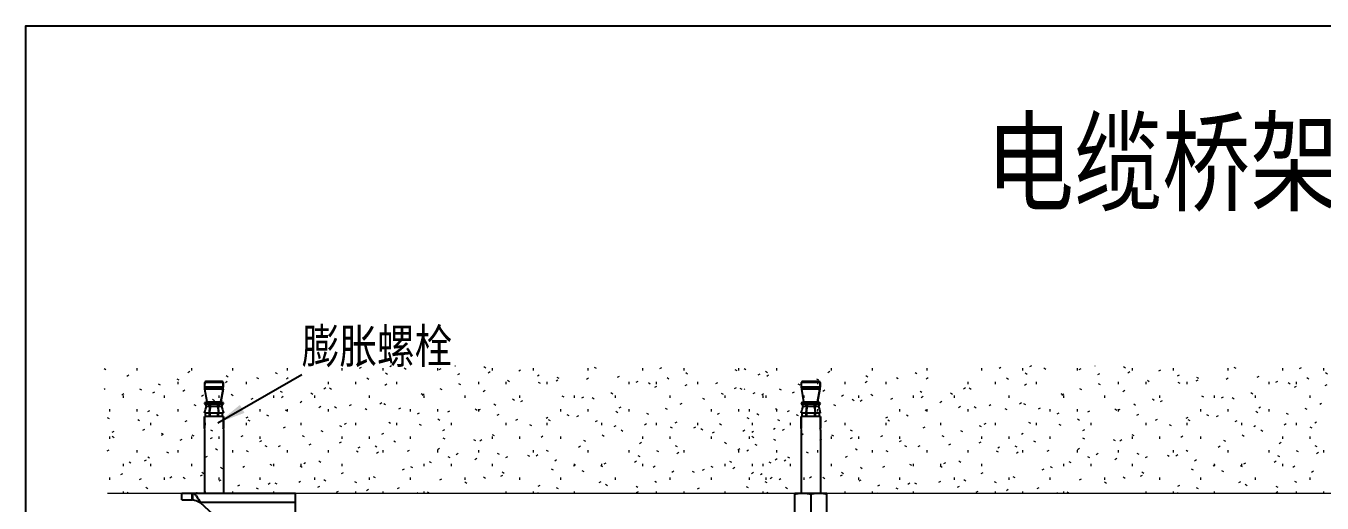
# Model space of a CAD drawing. Extents: x -1396510 to 1250330, y -1892470 to 1623980.
# Drawn here: x -1173858 to -1169235, y -48740 to -47038 of the extents above; entities that cross this region are included whole.
import ezdxf

# ---------------------------------------------------------------- set-up
doc = ezdxf.new("R2010")
doc.units = 0
doc.header["$LTSCALE"] = 1000
doc.header["$MEASUREMENT"] = 0
doc.layers.add('ARCH', color=8, linetype='Continuous', lineweight=9)
doc.layers.add('BZ', color=2, linetype='Continuous')
doc.styles.add('HZ', font='hz100.shx', dxfattribs={"width": 0.7, "bigfont": 'h-z.shx'})
doc.styles.get("Standard").update_dxf_attribs({"font": 'gbenor.shx', "bigfont": 'gbcbig.shx'})
doc.dimstyles.get("Standard").update_dxf_attribs({"dimscale": 100, "dimtxt": 3.5, "dimasz": 1, "dimexe": 2.5, "dimexo": 3, "dimgap": 1.5, "dimtad": 1, "dimdec": 0, "dimzin": 0, "dimdsep": 46, "dimtxsty": 'Standard', "dimblk": 'ARCHTICK', "dimcen": 0.09, "dimadec": 0, "dimazin": 0, "dimtfac": 1, "dimtdec": 0, "dimtix": 1, "dimtmove": 2, "dimatfit": 3, "dimfxl": 0, "dimtolj": 1, "dimtzin": 0, "dimarcsym": 0})

# ---------------------------------------------------------------- blocks, each defined once
blk = doc.blocks.new('_ArchTick')
at = {"color": 0, "linetype": 'ByBlock', "const_width": 0.4}
blk.add_lwpolyline([(-0.5, -0.5), (0.5, 0.5)], dxfattribs=at)

msp = doc.modelspace()

# ---------------------------------------------------------------- hatches: boundary and pattern name
at = {"layer": 'ARCH'}
h = msp.add_hatch(dxfattribs=at)
h.set_pattern_fill('FP_1', color=256, scale=0.48, angle=90, style=0, pattern_type=2)
h.set_pattern_definition([(90, (-1172729.835, -49339.97), (-48.768, 195.072), [8.047, -138.257, 8.047, -138.257, -780.288]), (90, (-1172729.835, -49339.97), (-48.768, 195.072), [-292.608, 8.047, -284.561, 8.047, -138.257, -341.376]), (90, (-1172729.835, -49339.97), (-48.768, 195.072), [-731.52, 8.047, -89.489, 8.047, -235.793]), (210, (-1172754.22, -49266.82), (-144.5533, -139.7703), [8.047, -138.257, 8.047, -918.545]), (210, (-1172754.22, -49266.82), (-144.5533, -139.7703), [-154.351, -138.257, 8.047, -284.561, -487.68]), (210, (-1172754.22, -49266.82), (-144.5533, -139.7703), [-585.216, 8.047, -138.257, 8.047, -333.329]), (210, (-1172754.22, -49266.82), (-144.5533, -139.7703), [-739.567, -89.489, 8.047, -235.793]), (330, (-1172851.755, -49242.434), (193.3213, -55.3017), [8.047, -138.257, 8.047, -918.545]), (330, (-1172851.755, -49242.434), (193.3213, -55.3017), [-154.351, -138.257, 8.047, -284.561, -487.68]), (330, (-1172851.755, -49242.434), (193.3213, -55.3017), [-585.216, 8.047, -138.257, 8.047, -333.329]), (330, (-1172851.755, -49242.434), (193.3213, -55.3017), [-739.567, -89.489, 8.047, -235.793])])
h.paths.add_polyline_path([(-1171178.2, -48704.1), (-1173194.2, -48704.1), (-1173578.2, -48704.1), (-1173578.2, -48249.7), (-1171178.2, -48249.7)], flags=0)
h = msp.add_hatch(dxfattribs=at)
h.set_pattern_fill('FP_1', color=256, scale=0.48, angle=90, style=0, pattern_type=2)
h.set_pattern_definition([(90, (-1170448.04, -49339.97), (-48.768, 195.072), [8.047, -138.257, 8.047, -138.257, -780.288]), (90, (-1170448.04, -49339.97), (-48.768, 195.072), [-292.608, 8.047, -284.561, 8.047, -138.257, -341.376]), (90, (-1170448.04, -49339.97), (-48.768, 195.072), [-731.52, 8.047, -89.489, 8.047, -235.793]), (210, (-1170472.426, -49266.82), (-144.5533, -139.7703), [8.047, -138.257, 8.047, -918.545]), (210, (-1170472.426, -49266.82), (-144.5533, -139.7703), [-154.351, -138.257, 8.047, -284.561, -487.68]), (210, (-1170472.426, -49266.82), (-144.5533, -139.7703), [-585.216, 8.047, -138.257, 8.047, -333.329]), (210, (-1170472.426, -49266.82), (-144.5533, -139.7703), [-739.567, -89.489, 8.047, -235.793]), (330, (-1170569.96, -49242.434), (193.3213, -55.3017), [8.047, -138.257, 8.047, -918.545]), (330, (-1170569.96, -49242.434), (193.3213, -55.3017), [-154.351, -138.257, 8.047, -284.561, -487.68]), (330, (-1170569.96, -49242.434), (193.3213, -55.3017), [-585.216, 8.047, -138.257, 8.047, -333.329]), (330, (-1170569.96, -49242.434), (193.3213, -55.3017), [-739.567, -89.489, 8.047, -235.793])])
h.paths.add_polyline_path([(-1168896.4, -48704.1), (-1170912.4, -48704.1), (-1171296.4, -48704.1), (-1171296.4, -48249.7), (-1168896.4, -48249.7)], flags=0)

# ---------------------------------------------------------------- linework, layer by layer
for p, q in [((-1173157.6, -48306.2), (-1173216, -48306.2)), ((-1171029.1, -48306.2), (-1171087.5, -48306.2)), ((-1173153.7, -48310.1), (-1173219.8, -48310.1)), ((-1173219.8, -48326.2), (-1173219.8, -48310.1)), ((-1173153.7, -48326.2), (-1173219.8, -48326.2)), ((-1173219.2, -48333), (-1173219.8, -48326.2)), ((-1173154.3, -48333), (-1173219.2, -48333)), ((-1173211.2, -48378.3), (-1173219.2, -48333)), ((-1173154.3, -48333), (-1173162.4, -48378.3)), ((-1173162.4, -48378.3), (-1173154.3, -48333)), ((-1173154.3, -48333), (-1173153.7, -48326.2)), ((-1173153.7, -48310.1), (-1173153.7, -48326.2)), ((-1173153.7, -48326.2), (-1173153.7, -48310.1)), ((-1171025.2, -48310.1), (-1171091.4, -48310.1)), ((-1171091.4, -48326.2), (-1171091.4, -48310.1)), ((-1171025.2, -48326.2), (-1171091.4, -48326.2)), ((-1171090.8, -48333), (-1171091.4, -48326.2)), ((-1171025.8, -48333), (-1171090.8, -48333)), ((-1171082.7, -48378.3), (-1171090.8, -48333)), ((-1171025.8, -48333), (-1171033.9, -48378.3)), ((-1171033.9, -48378.3), (-1171025.8, -48333)), ((-1171025.8, -48333), (-1171025.2, -48326.2)), ((-1171025.2, -48310.1), (-1171025.2, -48326.2)), ((-1171025.2, -48326.2), (-1171025.2, -48310.1)), ((-1173220.8, -48386), (-1173219.1, -48383.4)), ((-1173220.8, -48386), (-1173205, -48386)), ((-1173220.8, -48386), (-1173218.5, -48388.7)), ((-1173219.1, -48383.4), (-1173218.4, -48382.2)), ((-1173218.5, -48388.7), (-1173217.4, -48389.9)), ((-1173218.4, -48382.2), (-1173217.5, -48380.8)), ((-1173217.5, -48380.8), (-1173215.9, -48378.3)), ((-1173217.4, -48389.9), (-1173216.2, -48391.3)), ((-1173216.2, -48391.3), (-1173214, -48393.8)), ((-1173216.2, -48402.1), (-1173214, -48393.8)), ((-1173215.9, -48378.3), (-1173201.7, -48378.3)), ((-1173214, -48393.8), (-1173201.5, -48393.8)), ((-1173202.5, -48378.3), (-1173205, -48386)), ((-1173201.5, -48393.8), (-1173205, -48386)), ((-1173201.5, -48393.8), (-1173205, -48419.1)), ((-1173202.6, -48386), (-1173200.8, -48380.2)), ((-1173202.6, -48386), (-1173170.9, -48386)), ((-1173202.6, -48386), (-1173199.8, -48392.4)), ((-1173202.6, -48419.1), (-1173199.8, -48398.3)), ((-1173200.8, -48380.2), (-1173201.7, -48378.3)), ((-1173200.8, -48380.2), (-1173200.2, -48378.3)), ((-1173200.2, -48378.3), (-1173173.4, -48378.3)), ((-1173199.8, -48398.3), (-1173199.8, -48392.4)), ((-1173199.8, -48392.4), (-1173199.2, -48393.8)), ((-1173199.8, -48398.3), (-1173199.2, -48393.8)), ((-1173199.2, -48393.8), (-1173174.3, -48393.8)), ((-1173174.3, -48393.8), (-1173173.7, -48392.4)), ((-1173174.3, -48393.8), (-1173173.7, -48398.3)), ((-1173173.7, -48392.4), (-1173170.9, -48386)), ((-1173173.7, -48398.3), (-1173173.7, -48392.4)), ((-1173173.7, -48398.3), (-1173170.9, -48419.1)), ((-1173173.4, -48378.3), (-1173172.7, -48380.2)), ((-1173171.8, -48378.3), (-1173172.7, -48380.2)), ((-1173172.7, -48380.2), (-1173170.9, -48386)), ((-1173168.6, -48386), (-1173172, -48393.8)), ((-1173172, -48393.8), (-1173159.5, -48393.8)), ((-1173168.6, -48419.1), (-1173172, -48393.8)), ((-1173171.8, -48378.3), (-1173157.6, -48378.3)), ((-1173168.6, -48386), (-1173171, -48378.3)), ((-1173168.6, -48386), (-1173152.7, -48386)), ((-1173159.5, -48393.8), (-1173157.3, -48391.3)), ((-1173159.5, -48393.8), (-1173157.3, -48402.1)), ((-1173157.6, -48378.3), (-1173156, -48380.8)), ((-1173157.3, -48391.3), (-1173156.1, -48389.9)), ((-1173156.1, -48389.9), (-1173155, -48388.7)), ((-1173156, -48380.8), (-1173155.2, -48382.2)), ((-1173155.2, -48382.2), (-1173154.4, -48383.4)), ((-1173155, -48388.7), (-1173152.7, -48386)), ((-1173154.4, -48383.4), (-1173152.7, -48386)), ((-1171092.3, -48386), (-1171090.7, -48383.4)), ((-1171092.3, -48386), (-1171076.5, -48386)), ((-1171092.3, -48386), (-1171090, -48388.7)), ((-1171090.7, -48383.4), (-1171089.9, -48382.2)), ((-1171090, -48388.7), (-1171088.9, -48389.9)), ((-1171089.9, -48382.2), (-1171089.1, -48380.8)), ((-1171089.1, -48380.8), (-1171087.4, -48378.3)), ((-1171088.9, -48389.9), (-1171087.7, -48391.3)), ((-1171087.7, -48391.3), (-1171085.5, -48393.8)), ((-1171087.7, -48402.1), (-1171085.5, -48393.8)), ((-1171087.4, -48378.3), (-1171073.3, -48378.3)), ((-1171085.5, -48393.8), (-1171073.1, -48393.8)), ((-1171074, -48378.3), (-1171076.5, -48386)), ((-1171073.1, -48393.8), (-1171076.5, -48386)), ((-1171073.1, -48393.8), (-1171076.5, -48419.1)), ((-1171074.1, -48386), (-1171072.3, -48380.2)), ((-1171074.1, -48386), (-1171042.5, -48386)), ((-1171074.1, -48386), (-1171071.3, -48392.4)), ((-1171074.1, -48419.1), (-1171071.3, -48398.3)), ((-1171072.3, -48380.2), (-1171073.3, -48378.3)), ((-1171072.3, -48380.2), (-1171071.7, -48378.3)), ((-1171071.7, -48378.3), (-1171044.9, -48378.3)), ((-1171071.3, -48398.3), (-1171071.3, -48392.4)), ((-1171071.3, -48392.4), (-1171070.7, -48393.8)), ((-1171071.3, -48398.3), (-1171070.7, -48393.8)), ((-1171070.7, -48393.8), (-1171045.9, -48393.8)), ((-1171045.9, -48393.8), (-1171045.3, -48392.4)), ((-1171045.9, -48393.8), (-1171045.3, -48398.3)), ((-1171045.3, -48392.4), (-1171042.5, -48386)), ((-1171045.3, -48398.3), (-1171045.3, -48392.4)), ((-1171045.3, -48398.3), (-1171042.5, -48419.1)), ((-1171044.9, -48378.3), (-1171044.3, -48380.2)), ((-1171043.3, -48378.3), (-1171044.3, -48380.2)), ((-1171044.3, -48380.2), (-1171042.5, -48386)), ((-1171040.1, -48386), (-1171043.5, -48393.8)), ((-1171043.5, -48393.8), (-1171031.1, -48393.8)), ((-1171040.1, -48419.1), (-1171043.5, -48393.8)), ((-1171043.3, -48378.3), (-1171029.1, -48378.3)), ((-1171040.1, -48386), (-1171042.5, -48378.3)), ((-1171040.1, -48386), (-1171024.3, -48386)), ((-1171031.1, -48393.8), (-1171028.8, -48391.3)), ((-1171031.1, -48393.8), (-1171028.8, -48402.1)), ((-1171029.1, -48378.3), (-1171027.5, -48380.8)), ((-1171028.8, -48391.3), (-1171027.7, -48389.9)), ((-1171027.7, -48389.9), (-1171026.6, -48388.7)), ((-1171027.5, -48380.8), (-1171026.7, -48382.2)), ((-1171026.7, -48382.2), (-1171025.9, -48383.4)), ((-1171026.6, -48388.7), (-1171024.3, -48386)), ((-1171025.9, -48383.4), (-1171024.3, -48386)), ((-1173220.8, -48419.1), (-1173218.5, -48410.5)), ((-1173203.2, -48419.1), (-1173220.8, -48419.1)), ((-1173152.7, -48430.8), (-1173220.8, -48430.8)), ((-1173220.8, -48473.6), (-1173220.8, -48430.8)), ((-1173220.8, -48430.8), (-1173220.8, -48473.6)), ((-1173218.5, -48410.5), (-1173217.4, -48406.5)), ((-1173217.4, -48406.5), (-1173216.2, -48402.1)), ((-1173217.3, -48430.8), (-1173217.3, -48419.1)), ((-1173203.2, -48430.8), (-1173203.2, -48419.1)), ((-1173170.9, -48419.1), (-1173202.6, -48419.1)), ((-1173200.8, -48430.8), (-1173200.8, -48419.1)), ((-1173172.7, -48430.8), (-1173172.7, -48419.1)), ((-1173152.7, -48419.1), (-1173170.3, -48419.1)), ((-1173170.3, -48430.8), (-1173170.3, -48419.1)), ((-1173157.3, -48402.1), (-1173156.1, -48406.5)), ((-1173156.2, -48430.8), (-1173156.2, -48419.1)), ((-1173156.1, -48406.5), (-1173155, -48410.5)), ((-1173155, -48410.5), (-1173152.7, -48419.1)), ((-1173152.7, -48473.6), (-1173152.7, -48430.8)), ((-1173152.7, -48430.8), (-1173152.7, -48473.6)), ((-1171092.3, -48419.1), (-1171090, -48410.5)), ((-1171074.7, -48419.1), (-1171092.3, -48419.1)), ((-1171024.2, -48430.8), (-1171092.3, -48430.8)), ((-1171092.3, -48473.6), (-1171092.3, -48430.8)), ((-1171092.3, -48430.8), (-1171092.3, -48473.6)), ((-1171090, -48410.5), (-1171088.9, -48406.5)), ((-1171088.9, -48406.5), (-1171087.7, -48402.1)), ((-1171088.8, -48430.8), (-1171088.8, -48419.1)), ((-1171074.7, -48430.8), (-1171074.7, -48419.1)), ((-1171042.5, -48419.1), (-1171074.1, -48419.1)), ((-1171072.4, -48430.8), (-1171072.4, -48419.1)), ((-1171044.2, -48430.8), (-1171044.2, -48419.1)), ((-1171024.3, -48419.1), (-1171041.8, -48419.1)), ((-1171041.8, -48430.8), (-1171041.8, -48419.1)), ((-1171028.8, -48402.1), (-1171027.7, -48406.5)), ((-1171027.8, -48430.8), (-1171027.8, -48419.1)), ((-1171027.7, -48406.5), (-1171026.6, -48410.5)), ((-1171026.6, -48410.5), (-1171024.3, -48419.1)), ((-1171024.2, -48473.6), (-1171024.2, -48430.8)), ((-1171024.2, -48430.8), (-1171024.2, -48473.6)), ((-1173218.9, -48475.6), (-1173220.8, -48473.6)), ((-1173218.9, -48475.6), (-1173220.8, -48477.5)), ((-1173220.8, -48477.5), (-1173220.8, -48704.1)), ((-1173220.8, -48477.5), (-1173220.8, -48704.1)), ((-1173154.6, -48475.6), (-1173152.7, -48473.6)), ((-1173154.6, -48475.6), (-1173152.7, -48477.5)), ((-1173152.7, -48477.5), (-1173152.7, -48704.1)), ((-1173152.7, -48477.5), (-1173152.7, -48704.1)), ((-1171090.4, -48475.6), (-1171092.3, -48473.6)), ((-1171090.4, -48475.6), (-1171092.3, -48477.5)), ((-1171092.3, -48477.5), (-1171092.3, -48704.1)), ((-1171092.3, -48477.5), (-1171092.3, -48704.1)), ((-1171026.2, -48475.6), (-1171024.2, -48473.6)), ((-1171026.2, -48475.6), (-1171024.2, -48477.5)), ((-1171024.2, -48477.5), (-1171024.2, -48704.1)), ((-1171024.2, -48477.5), (-1171024.2, -48704.1))]:
    msp.add_line(p, q)
at = {"linetype": 'Continuous'}
for p, q in [((-1173301.2, -48727.9), (-1173301.2, -48704.1)), ((-1173301.2, -48704.1), (-1172896.7, -48704.1)), ((-1173264.8, -48727.9), (-1173264.8, -48704.1)), ((-1173262.8, -48728), (-1173262.8, -48704.3)), ((-1172896.7, -48886.7), (-1172896.7, -48704.1)), ((-1171115.4, -48989.7), (-1171115.4, -48704.1)), ((-1171115.4, -48704.1), (-1171001.2, -48704.1)), ((-1171058.3, -48707.4), (-1171058.3, -48986.5)), ((-1171001.2, -48989.7), (-1171001.2, -48704.1)), ((-1173301.2, -48727.9), (-1173264.8, -48727.9)), ((-1173235.7, -48737.5), (-1173016.4, -48939.2)), ((-1172896.7, -48737.5), (-1173235.7, -48737.5))]:
    msp.add_line(p, q, dxfattribs=at)
at = {"color": 7}
for p, q in [((-1173220.8, -48704.1), (-1173152.7, -48704.1)), ((-1171092.3, -48704.1), (-1171024.2, -48704.1))]:
    msp.add_line(p, q, dxfattribs=at)
msp.add_lwpolyline([(-1164141.9, -56192.4), (-1173857.6, -56192.4), (-1173857.6, -47038.2), (-1164141.9, -47038.2), (-1164141.9, -56192.4)])
for centre, radius, start, end in [((-1173216, -48310.1), 3.89, 90, 180), ((-1173157.6, -48310.1), 3.89, 0, 90), ((-1171087.5, -48310.1), 3.89, 90, 180), ((-1171029.1, -48310.1), 3.89, 0, 90), ((-1173180.9, -48326.2), 38.9, 180, 190.1247), ((-1173192.6, -48326.2), 38.9, 349.8753, 0), ((-1171052.4, -48326.2), 38.9, 180, 190.1247), ((-1171064.1, -48326.2), 38.9, 349.8753, 0)]:
    msp.add_arc(centre, radius, start, end)
at = {"linetype": 'Continuous'}
msp.add_arc((-1173264.9, -48763.5), 35.6, 86.7289, 89.9589, dxfattribs=at)
for points in [[(-1173264.8, -48704.1), (-1173264.2, -48704.1), (-1173263.5, -48704.2), (-1173262.8, -48704.3)], [(-1173247, -48704.4), (-1173247.8, -48704.2), (-1173248.6, -48704.1), (-1173249.4, -48704.1)]]:
    msp.add_open_spline(points, degree=3, dxfattribs=at)
for points, knots in [([(-1173262.8, -48704.3), (-1173260.3, -48704.8), (-1173255, -48708), (-1173245.7, -48719.2), (-1173239.9, -48729.9), (-1173235.7, -48737.5)], [0, 0, 0, 0, 0.174571, 0.404229, 1, 1, 1, 1]), ([(-1171115.4, -48707.4), (-1171113.1, -48706.9), (-1171103.6, -48705.1), (-1171094, -48704.1), (-1171086.8, -48704.1)], [0, 0, 0, 0, 0.250789, 1, 1, 1, 1]), ([(-1171086.8, -48704.1), (-1171079.7, -48704.1), (-1171070.1, -48705.1), (-1171060.6, -48706.9), (-1171058.3, -48707.4)], [0, 0, 0, 0, 0.749211, 1, 1, 1, 1]), ([(-1171058.3, -48707.4), (-1171055.9, -48706.9), (-1171046.5, -48705.1), (-1171036.9, -48704.1), (-1171029.7, -48704.1)], [0, 0, 0, 0, 0.250789, 1, 1, 1, 1]), ([(-1171029.7, -48704.1), (-1171022.5, -48704.1), (-1171012.9, -48705.1), (-1171003.5, -48706.9), (-1171001.2, -48707.4)], [0, 0, 0, 0, 0.749211, 1, 1, 1, 1]), ([(-1173262.8, -48728), (-1173260.5, -48728.1), (-1173251, -48729.6), (-1173242.2, -48734.1), (-1173235.7, -48737.5)], [0, 0, 0, 0, 0.237273, 1, 1, 1, 1])]:
    msp.add_open_spline(points, degree=3, knots=knots, dxfattribs=at)
at = {"layer": 'ARCH'}
for p, q in [((-1173567.2, -48704.1), (-1171178.2, -48704.1)), ((-1171285.4, -48704.1), (-1168896.4, -48704.1))]:
    msp.add_line(p, q, dxfattribs=at)

# ---------------------------------------------------------------- texts
at = {"insert": (-1172873.7, -48118.2), "char_height": 122.88, "attachment_point": 1}
msp.add_mtext('{\\fSimHei|b0|i0|c134|p2;\\W0.8;膨胀螺栓}', dxfattribs=at)
at = {"layer": 'BZ', "insert": (-1170433.8, -47379.8), "char_height": 288, "attachment_point": 1, "style": 'HZ'}
msp.add_mtext('{\\fFangSong|b0|i0|c134|p49;\\W0.8;\\C7;电缆桥架侧向支撑}', dxfattribs=at)

# ---------------------------------------------------------------- leaders
msp.add_leader([(-1173172.8, -48453.8), (-1172873.7, -48281.1)], dimstyle='Standard', override={"dimgap": 20})

doc.saveas('drawing.dxf')
